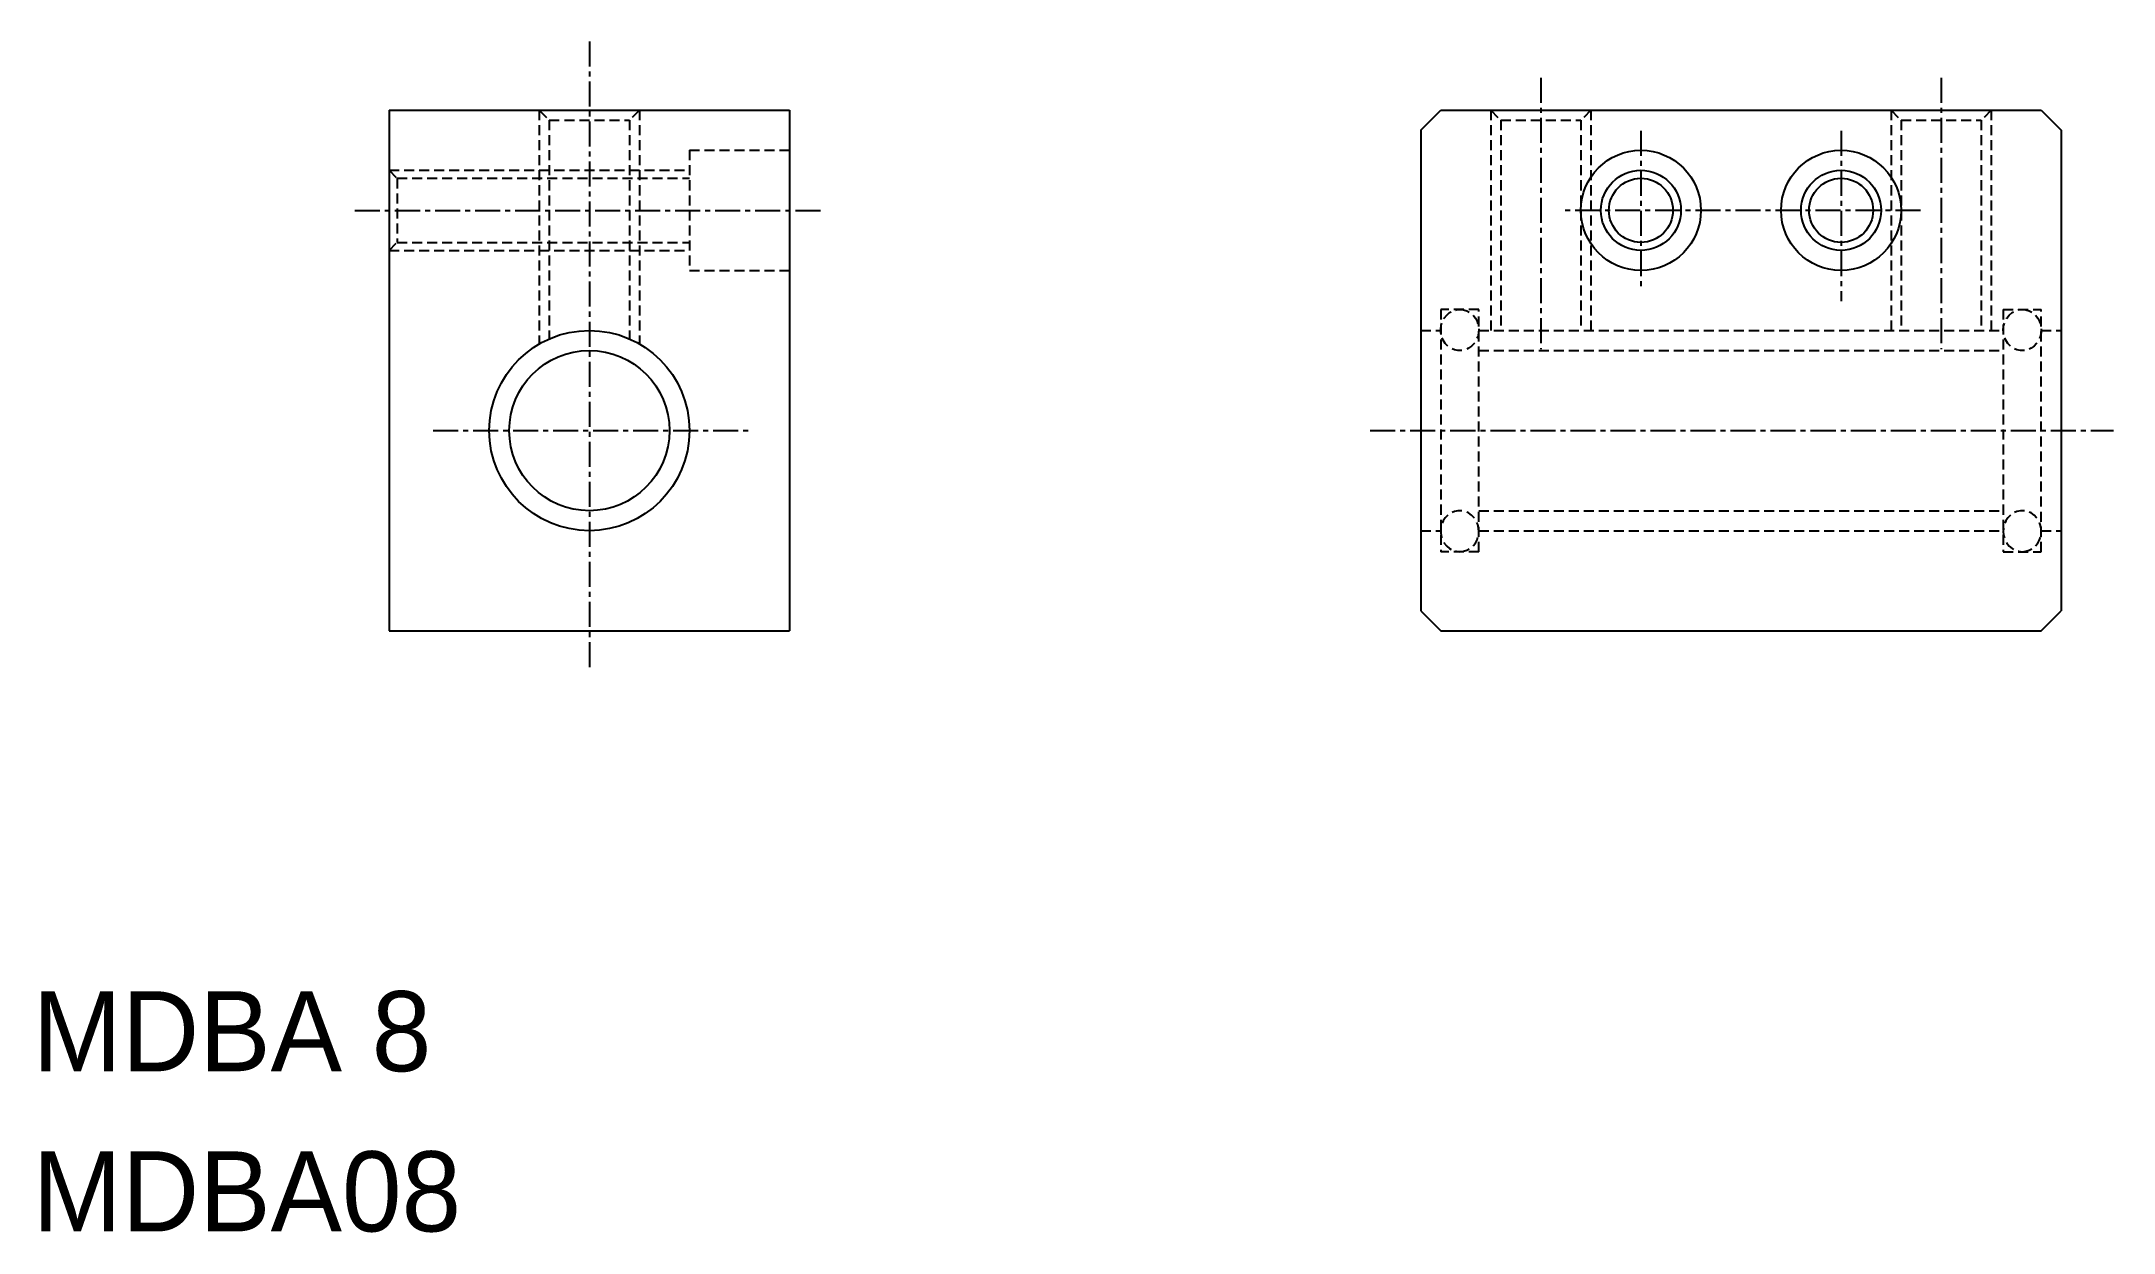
# Model space of a CAD drawing. Extents: x 10 to 114, y 10 to 69.
import ezdxf

# ---------------------------------------------------------------- set-up
doc = ezdxf.new("R2010")
doc.units = 0
doc.linetypes.add('CENTER', pattern=[2, 1.25, -0.25, 0.25, -0.25])
doc.linetypes.add('DASHED', pattern=[0.75, 0.5, -0.25])
doc.layers.get('0').update_dxf_attribs({"linetype": 'CONTINUOUS'})
doc.layers.add('CENTER', color=1, linetype='CENTER')

msp = doc.modelspace()

# ---------------------------------------------------------------- linework, layer by layer
at = {"color": 7, "linetype": 'CONTINUOUS'}
for p, q in [((27.81, 66), (27.81, 40)), ((27.81, 66), (47.81, 66)), ((32.81, 66), (32.81, 66)), ((37.81, 66), (37.81, 66)), ((47.81, 66), (47.81, 40)), ((79.34, 65), (80.34, 66)), ((80.34, 66), (110.34, 66)), ((110.34, 66), (111.34, 65)), ((79.34, 65), (79.34, 41)), ((111.34, 65), (111.34, 41)), ((79.34, 41), (80.34, 40)), ((110.34, 40), (111.34, 41)), ((27.81, 40), (47.81, 40)), ((80.34, 40), (110.34, 40))]:
    msp.add_line(p, q, dxfattribs=at)
at = {"color": 3, "linetype": 'DASHED'}
for p, q in [((35.31, 66), (35.81, 65.5)), ((35.31, 66), (35.31, 54.33)), ((35.81, 65.5), (35.81, 54.58)), ((35.81, 65.5), (39.81, 65.5)), ((40.31, 66), (39.81, 65.5)), ((39.81, 65.5), (39.81, 54.58)), ((40.31, 66), (40.31, 54.33)), ((82.84, 66), (83.34, 65.5)), ((82.84, 66), (82.84, 55)), ((83.34, 65.5), (83.34, 55)), ((83.34, 65.5), (87.34, 65.5)), ((87.84, 66), (87.34, 65.5)), ((87.34, 65.5), (87.34, 55)), ((87.84, 66), (87.84, 55)), ((102.84, 66), (102.84, 55)), ((102.84, 66), (103.34, 65.5)), ((103.34, 65.5), (103.34, 55)), ((103.34, 65.5), (107.34, 65.5)), ((107.84, 66), (107.34, 65.5)), ((107.34, 65.5), (107.34, 55)), ((107.84, 66), (107.84, 55)), ((42.81, 64), (47.81, 64)), ((42.81, 64), (42.81, 58)), ((27.81, 63), (42.81, 63)), ((27.81, 63), (28.21, 62.6)), ((28.21, 62.6), (42.81, 62.6)), ((28.21, 62.6), (28.21, 59.4)), ((27.81, 59), (28.21, 59.4)), ((28.21, 59.4), (42.81, 59.4)), ((27.81, 59), (42.81, 59)), ((42.81, 58), (47.81, 58)), ((82.24, 56.05), (80.34, 56.05)), ((80.34, 56.05), (80.34, 43.95)), ((82.24, 43.95), (82.24, 56.05)), ((108.44, 56.05), (110.34, 56.05)), ((108.44, 56.05), (108.44, 43.95)), ((110.34, 43.95), (110.34, 56.05)), ((79.34, 55), (80.34, 55)), ((82.24, 55), (108.44, 55)), ((110.34, 55), (111.34, 55)), ((82.24, 54), (108.44, 54)), ((82.24, 46), (108.44, 46)), ((79.34, 45), (80.34, 45)), ((82.24, 45), (108.44, 45)), ((110.34, 45), (111.34, 45)), ((82.24, 43.95), (80.34, 43.95)), ((108.44, 43.95), (110.34, 43.95))]:
    msp.add_line(p, q, dxfattribs=at)
at = {"color": 3, "linetype": 'DASHED', "flags": 128}
for points in [[(81.29, 56.05), (81.47, 56.03), (81.64, 55.98), (81.81, 55.89), (81.95, 55.77), (82.07, 55.62), (82.16, 55.45), (82.21, 55.27), (82.24, 55.07), (82.23, 54.88), (82.19, 54.69), (82.11, 54.51), (82.01, 54.35), (81.88, 54.22), (81.73, 54.11), (81.56, 54.04), (81.38, 54), (81.2, 54), (81.02, 54.04), (80.86, 54.11), (80.7, 54.22), (80.57, 54.35), (80.47, 54.51), (80.39, 54.69), (80.35, 54.88), (80.34, 55.07), (80.37, 55.27), (80.43, 55.45), (80.52, 55.62), (80.64, 55.77), (80.78, 55.89), (80.94, 55.98), (81.11, 56.03)], [(109.39, 56.05), (109.57, 56.03), (109.74, 55.98), (109.91, 55.89), (110.05, 55.77), (110.17, 55.62), (110.26, 55.45), (110.31, 55.27), (110.34, 55.07), (110.33, 54.88), (110.29, 54.69), (110.21, 54.51), (110.11, 54.35), (109.98, 54.22), (109.83, 54.11), (109.66, 54.04), (109.48, 54), (109.3, 54), (109.12, 54.04), (108.96, 54.11), (108.8, 54.22), (108.67, 54.35), (108.57, 54.51), (108.49, 54.69), (108.45, 54.88), (108.44, 55.07), (108.47, 55.27), (108.53, 55.45), (108.62, 55.62), (108.74, 55.77), (108.88, 55.89), (109.04, 55.98), (109.21, 56.03)], [(81.29, 43.95), (81.47, 43.97), (81.64, 44.02), (81.81, 44.11), (81.95, 44.23), (82.07, 44.38), (82.16, 44.55), (82.21, 44.73), (82.24, 44.93), (82.23, 45.12), (82.19, 45.31), (82.11, 45.49), (82.01, 45.65), (81.88, 45.78), (81.73, 45.89), (81.56, 45.96), (81.38, 46), (81.2, 46), (81.02, 45.96), (80.86, 45.89), (80.7, 45.78), (80.57, 45.65), (80.47, 45.49), (80.39, 45.31), (80.35, 45.12), (80.34, 44.93), (80.37, 44.73), (80.43, 44.55), (80.52, 44.38), (80.64, 44.23), (80.78, 44.11), (80.94, 44.02), (81.11, 43.97)], [(109.39, 43.95), (109.57, 43.97), (109.74, 44.02), (109.91, 44.11), (110.05, 44.23), (110.17, 44.38), (110.26, 44.55), (110.31, 44.73), (110.34, 44.93), (110.33, 45.12), (110.29, 45.31), (110.21, 45.49), (110.11, 45.65), (109.98, 45.78), (109.83, 45.89), (109.66, 45.96), (109.48, 46), (109.3, 46), (109.12, 45.96), (108.96, 45.89), (108.8, 45.78), (108.67, 45.65), (108.57, 45.49), (108.49, 45.31), (108.45, 45.12), (108.44, 44.93), (108.47, 44.73), (108.53, 44.55), (108.62, 44.38), (108.74, 44.23), (108.88, 44.11), (109.04, 44.02), (109.21, 43.97)]]:
    msp.add_lwpolyline(points, close=True, dxfattribs=at)
at = {"color": 7, "linetype": 'CONTINUOUS'}
for centre, radius in [((90.34, 61), 3), ((100.34, 61), 3), ((90.34, 61), 1.6), ((100.34, 61), 1.6), ((37.81, 50), 5), ((37.81, 50), 4)]:
    msp.add_circle(centre, radius, dxfattribs=at)
at = {"color": 3}
for centre in [(90.34, 61), (100.34, 61)]:
    msp.add_circle(centre, 2, dxfattribs=at)
at = {"layer": 'CENTER', "color": 1, "linetype": 'CENTER'}
for p, q in [((37.81, 69.44), (37.81, 37.96)), ((85.34, 67.62), (85.34, 54.06)), ((105.34, 67.62), (105.34, 54.06)), ((90.34, 64.97), (90.34, 57.03)), ((100.34, 64.97), (100.34, 56.47)), ((26.1, 61), (49.41, 61)), ((104.31, 61), (86.37, 61)), ((30, 50), (45.82, 50)), ((76.82, 50), (113.95, 50))]:
    msp.add_line(p, q, dxfattribs=at)

# ---------------------------------------------------------------- texts
at = {"color": 7, "linetype": 'CONTINUOUS'}
for s, p in [('MDBA 8', (10, 18)), ('MDBA08', (10, 10))]:
    msp.add_text(s, height=4, dxfattribs=at).set_placement(p)

doc.saveas('drawing.dxf')
